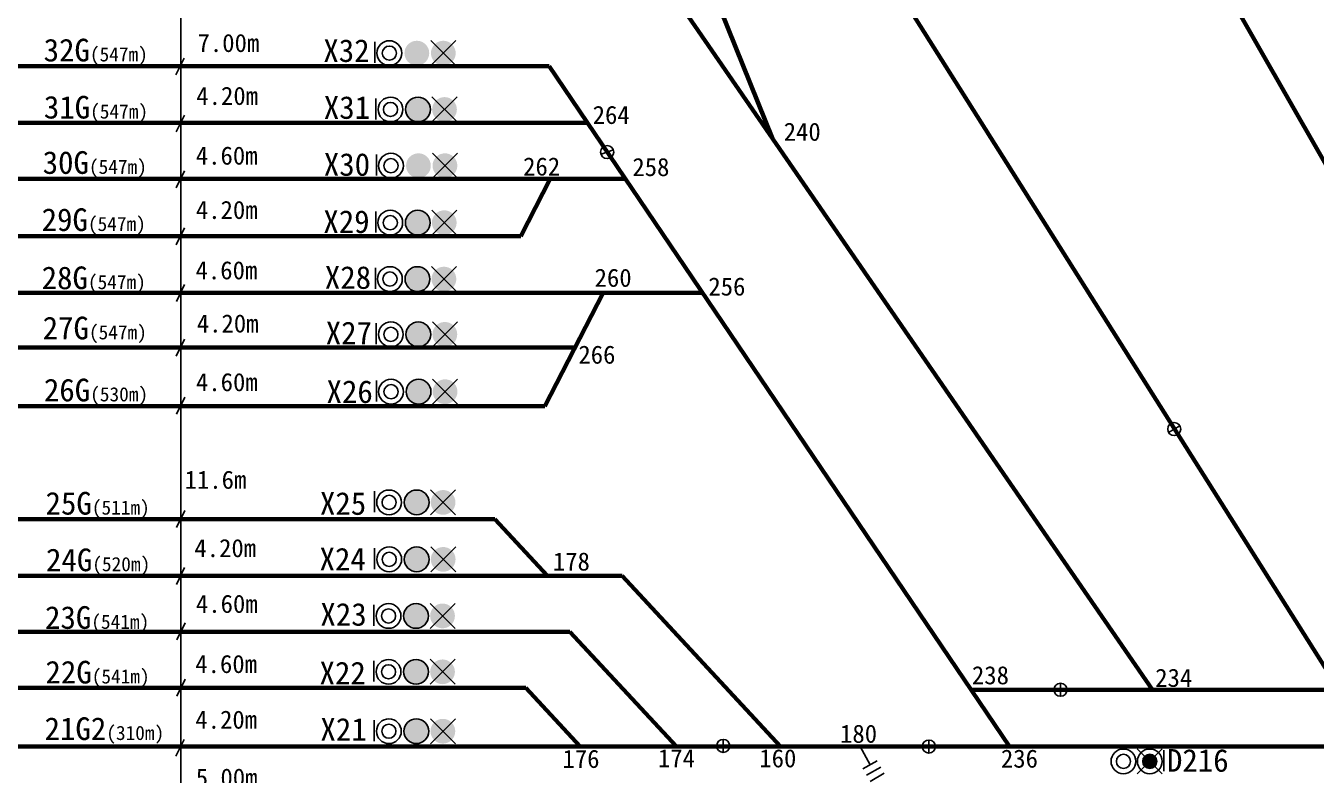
# Model space of a CAD drawing. Header units: millimetres. Extents: x -17381 to -15684, y 1883 to 2345.
# Drawn here: x -17165.2 to -17108.4, y 1957.3 to 1990.3 of the extents above; entities that cross this region are included whole.
import ezdxf

# ---------------------------------------------------------------- set-up
doc = ezdxf.new("R2010")
doc.units = ezdxf.units.MM
doc.layers.add('1', color=1, linetype='Continuous')
doc.layers.add('站台', color=7, linetype='Continuous')
doc.styles.get("Standard").update_dxf_attribs({"font": 'SimSun.ttf'})
doc.styles.add('宋体', font='SimSun.ttf')

# ---------------------------------------------------------------- blocks, each defined once
blk = doc.blocks.new('qxjyj')
at = {"layer": '1', "color": 1}
blk.add_line((0, 1.6), (0, -1.6), dxfattribs=at)
blk.add_circle((-0.01, 0), 1.6, dxfattribs=at)

msp = doc.modelspace()

# ---------------------------------------------------------------- hatches: boundary and pattern name
at = {"lineweight": -3}
for points in [[(-17148.55, 1989.102, 1), (-17147.458, 1989.102, 1)], [(-17148.498, 1986.617, 1), (-17147.406, 1986.617, 1)], [(-17148.479, 1984.138, 1), (-17147.387, 1984.138, 1)], [(-17148.509, 1981.625, 1), (-17147.417, 1981.625, 1)], [(-17148.524, 1979.138, 1), (-17147.432, 1979.138, 1)], [(-17148.483, 1976.7, 1), (-17147.391, 1976.7, 1)], [(-17148.474, 1974.171, 1), (-17147.382, 1974.171, 1)], [(-17148.56, 1969.29, 1), (-17147.468, 1969.29, 1)], [(-17148.556, 1966.777, 1), (-17147.464, 1966.777, 1)], [(-17148.585, 1964.283, 1), (-17147.493, 1964.283, 1)], [(-17148.585, 1961.819, 1), (-17147.493, 1961.819, 1)], [(-17148.57, 1959.199, 1), (-17147.478, 1959.199, 1)]]:
    msp.add_hatch(color=2, dxfattribs=at).paths.add_polyline_path(points)
h = msp.add_hatch(color=1, dxfattribs=at)
h.paths.add_polyline_path([(-17147.223, 1988.716, -0.198912), (-17147.383, 1989.102, -0.198912), (-17147.223, 1989.488), (-17146.837, 1989.102)])
h.paths.add_polyline_path([(-17147.223, 1988.716), (-17146.837, 1989.102), (-17146.45, 1988.716, -0.414214)])
h.paths.add_polyline_path([(-17146.45, 1988.716), (-17146.837, 1989.102), (-17146.45, 1989.488, -0.198912), (-17146.291, 1989.102, -0.198912)])
h.paths.add_polyline_path([(-17146.45, 1989.488), (-17146.837, 1989.102), (-17147.223, 1989.488, -0.414214)])
h = msp.add_hatch(color=1, dxfattribs=at)
h.paths.add_polyline_path([(-17147.171, 1987.003, 0.198912), (-17147.331, 1986.617, 0.198912), (-17147.171, 1986.231), (-17146.785, 1986.617)])
h.paths.add_polyline_path([(-17147.171, 1987.003), (-17146.785, 1986.617), (-17146.398, 1987.003, 0.414214)])
h.paths.add_polyline_path([(-17146.398, 1987.003), (-17146.785, 1986.617), (-17146.398, 1986.231, 0.198912), (-17146.239, 1986.617, 0.198912)])
h.paths.add_polyline_path([(-17146.398, 1986.231), (-17146.785, 1986.617), (-17147.171, 1986.231, 0.414214)])
h = msp.add_hatch(color=1, dxfattribs=at)
h.paths.add_polyline_path([(-17147.171, 1986.231, -0.198912), (-17147.331, 1986.617, -0.198912), (-17147.171, 1987.003), (-17146.785, 1986.617)])
h.paths.add_polyline_path([(-17147.171, 1986.231), (-17146.785, 1986.617), (-17146.398, 1986.231, -0.414214)])
h.paths.add_polyline_path([(-17146.398, 1986.231), (-17146.785, 1986.617), (-17146.398, 1987.003, -0.198912), (-17146.239, 1986.617, -0.198912)])
h.paths.add_polyline_path([(-17146.398, 1987.003), (-17146.785, 1986.617), (-17147.171, 1987.003, -0.414214)])
h = msp.add_hatch(color=1, dxfattribs=at)
h.paths.add_polyline_path([(-17147.152, 1983.752, -0.198912), (-17147.312, 1984.138, -0.198912), (-17147.152, 1984.524), (-17146.766, 1984.138)])
h.paths.add_polyline_path([(-17147.152, 1983.752), (-17146.766, 1984.138), (-17146.38, 1983.752, -0.414214)])
h.paths.add_polyline_path([(-17146.38, 1983.752), (-17146.766, 1984.138), (-17146.38, 1984.524, -0.198912), (-17146.22, 1984.138, -0.198912)])
h.paths.add_polyline_path([(-17146.38, 1984.524), (-17146.766, 1984.138), (-17147.152, 1984.524, -0.414214)])
h = msp.add_hatch(color=1, dxfattribs=at)
h.paths.add_polyline_path([(-17147.182, 1982.011, 0.198912), (-17147.342, 1981.625, 0.198912), (-17147.182, 1981.239), (-17146.796, 1981.625)])
h.paths.add_polyline_path([(-17147.182, 1982.011), (-17146.796, 1981.625), (-17146.41, 1982.011, 0.414214)])
h.paths.add_polyline_path([(-17146.41, 1982.011), (-17146.796, 1981.625), (-17146.41, 1981.239, 0.198912), (-17146.25, 1981.625, 0.198912)])
h.paths.add_polyline_path([(-17146.41, 1981.239), (-17146.796, 1981.625), (-17147.182, 1981.239, 0.414214)])
h = msp.add_hatch(color=1, dxfattribs=at)
h.paths.add_polyline_path([(-17147.182, 1981.239, -0.198912), (-17147.342, 1981.625, -0.198912), (-17147.182, 1982.011), (-17146.796, 1981.625)])
h.paths.add_polyline_path([(-17147.182, 1981.239), (-17146.796, 1981.625), (-17146.41, 1981.239, -0.414214)])
h.paths.add_polyline_path([(-17146.41, 1981.239), (-17146.796, 1981.625), (-17146.41, 1982.011, -0.198912), (-17146.25, 1981.625, -0.198912)])
h.paths.add_polyline_path([(-17146.41, 1982.011), (-17146.796, 1981.625), (-17147.182, 1982.011, -0.414214)])
h = msp.add_hatch(color=1, dxfattribs=at)
h.paths.add_polyline_path([(-17147.196, 1979.524, 0.198912), (-17147.356, 1979.138, 0.198912), (-17147.196, 1978.752), (-17146.81, 1979.138)])
h.paths.add_polyline_path([(-17147.196, 1979.524), (-17146.81, 1979.138), (-17146.424, 1979.524, 0.414214)])
h.paths.add_polyline_path([(-17146.424, 1979.524), (-17146.81, 1979.138), (-17146.424, 1978.752, 0.198912), (-17146.264, 1979.138, 0.198912)])
h.paths.add_polyline_path([(-17146.424, 1978.752), (-17146.81, 1979.138), (-17147.196, 1978.752, 0.414214)])
h = msp.add_hatch(color=1, dxfattribs=at)
h.paths.add_polyline_path([(-17147.196, 1978.752, -0.198912), (-17147.356, 1979.138, -0.198912), (-17147.196, 1979.524), (-17146.81, 1979.138)])
h.paths.add_polyline_path([(-17147.196, 1978.752), (-17146.81, 1979.138), (-17146.424, 1978.752, -0.414214)])
h.paths.add_polyline_path([(-17146.424, 1978.752), (-17146.81, 1979.138), (-17146.424, 1979.524, -0.198912), (-17146.264, 1979.138, -0.198912)])
h.paths.add_polyline_path([(-17146.424, 1979.524), (-17146.81, 1979.138), (-17147.196, 1979.524, -0.414214)])
h = msp.add_hatch(color=1, dxfattribs=at)
h.paths.add_polyline_path([(-17147.156, 1977.086, 0.198912), (-17147.316, 1976.7, 0.198912), (-17147.156, 1976.314), (-17146.77, 1976.7)])
h.paths.add_polyline_path([(-17147.156, 1977.086), (-17146.77, 1976.7), (-17146.383, 1977.086, 0.414214)])
h.paths.add_polyline_path([(-17146.383, 1977.086), (-17146.77, 1976.7), (-17146.383, 1976.314, 0.198912), (-17146.224, 1976.7, 0.198912)])
h.paths.add_polyline_path([(-17146.383, 1976.314), (-17146.77, 1976.7), (-17147.156, 1976.314, 0.414214)])
h = msp.add_hatch(color=1, dxfattribs=at)
h.paths.add_polyline_path([(-17147.156, 1976.314, -0.198912), (-17147.316, 1976.7, -0.198912), (-17147.156, 1977.086), (-17146.77, 1976.7)])
h.paths.add_polyline_path([(-17147.156, 1976.314), (-17146.77, 1976.7), (-17146.383, 1976.314, -0.414214)])
h.paths.add_polyline_path([(-17146.383, 1976.314), (-17146.77, 1976.7), (-17146.383, 1977.086, -0.198912), (-17146.224, 1976.7, -0.198912)])
h.paths.add_polyline_path([(-17146.383, 1977.086), (-17146.77, 1976.7), (-17147.156, 1977.086, -0.414214)])
h = msp.add_hatch(color=1, dxfattribs=at)
h.paths.add_polyline_path([(-17147.147, 1974.558, 0.198912), (-17147.307, 1974.171, 0.198912), (-17147.147, 1973.785), (-17146.761, 1974.171)])
h.paths.add_polyline_path([(-17147.147, 1974.558), (-17146.761, 1974.171), (-17146.375, 1974.558, 0.414214)])
h.paths.add_polyline_path([(-17146.375, 1974.558), (-17146.761, 1974.171), (-17146.375, 1973.785, 0.198912), (-17146.215, 1974.171, 0.198912)])
h.paths.add_polyline_path([(-17146.375, 1973.785), (-17146.761, 1974.171), (-17147.147, 1973.785, 0.414214)])
h = msp.add_hatch(color=1, dxfattribs=at)
h.paths.add_polyline_path([(-17147.147, 1973.785, -0.198912), (-17147.307, 1974.171, -0.198912), (-17147.147, 1974.558), (-17146.761, 1974.171)])
h.paths.add_polyline_path([(-17147.147, 1973.785), (-17146.761, 1974.171), (-17146.375, 1973.785, -0.414214)])
h.paths.add_polyline_path([(-17146.375, 1973.785), (-17146.761, 1974.171), (-17146.375, 1974.558, -0.198912), (-17146.215, 1974.171, -0.198912)])
h.paths.add_polyline_path([(-17146.375, 1974.558), (-17146.761, 1974.171), (-17147.147, 1974.558, -0.414214)])
h = msp.add_hatch(color=1, dxfattribs=at)
h.paths.add_polyline_path([(-17147.233, 1969.676, 0.198912), (-17147.393, 1969.29, 0.198912), (-17147.233, 1968.904), (-17146.847, 1969.29)])
h.paths.add_polyline_path([(-17147.233, 1969.676), (-17146.847, 1969.29), (-17146.461, 1969.676, 0.414214)])
h.paths.add_polyline_path([(-17146.461, 1969.676), (-17146.847, 1969.29), (-17146.461, 1968.904, 0.198912), (-17146.301, 1969.29, 0.198912)])
h.paths.add_polyline_path([(-17146.461, 1968.904), (-17146.847, 1969.29), (-17147.233, 1968.904, 0.414214)])
h = msp.add_hatch(color=1, dxfattribs=at)
h.paths.add_polyline_path([(-17147.233, 1968.904, -0.198912), (-17147.393, 1969.29, -0.198912), (-17147.233, 1969.676), (-17146.847, 1969.29)])
h.paths.add_polyline_path([(-17147.233, 1968.904), (-17146.847, 1969.29), (-17146.461, 1968.904, -0.414214)])
h.paths.add_polyline_path([(-17146.461, 1968.904), (-17146.847, 1969.29), (-17146.461, 1969.676, -0.198912), (-17146.301, 1969.29, -0.198912)])
h.paths.add_polyline_path([(-17146.461, 1969.676), (-17146.847, 1969.29), (-17147.233, 1969.676, -0.414214)])
h = msp.add_hatch(color=1, dxfattribs=at)
h.paths.add_polyline_path([(-17147.229, 1967.163, 0.198912), (-17147.389, 1966.777, 0.198912), (-17147.229, 1966.391), (-17146.843, 1966.777)])
h.paths.add_polyline_path([(-17147.229, 1967.163), (-17146.843, 1966.777), (-17146.457, 1967.163, 0.414214)])
h.paths.add_polyline_path([(-17146.457, 1967.163), (-17146.843, 1966.777), (-17146.457, 1966.391, 0.198912), (-17146.297, 1966.777, 0.198912)])
h.paths.add_polyline_path([(-17146.457, 1966.391), (-17146.843, 1966.777), (-17147.229, 1966.391, 0.414214)])
h = msp.add_hatch(color=1, dxfattribs=at)
h.paths.add_polyline_path([(-17147.229, 1966.391, -0.198912), (-17147.389, 1966.777, -0.198912), (-17147.229, 1967.163), (-17146.843, 1966.777)])
h.paths.add_polyline_path([(-17147.229, 1966.391), (-17146.843, 1966.777), (-17146.457, 1966.391, -0.414214)])
h.paths.add_polyline_path([(-17146.457, 1966.391), (-17146.843, 1966.777), (-17146.457, 1967.163, -0.198912), (-17146.297, 1966.777, -0.198912)])
h.paths.add_polyline_path([(-17146.457, 1967.163), (-17146.843, 1966.777), (-17147.229, 1967.163, -0.414214)])
h = msp.add_hatch(color=1, dxfattribs=at)
h.paths.add_polyline_path([(-17147.258, 1964.67, 0.198912), (-17147.418, 1964.283, 0.198912), (-17147.258, 1963.897), (-17146.872, 1964.283)])
h.paths.add_polyline_path([(-17147.258, 1964.67), (-17146.872, 1964.283), (-17146.486, 1964.67, 0.414214)])
h.paths.add_polyline_path([(-17146.486, 1964.67), (-17146.872, 1964.283), (-17146.486, 1963.897, 0.198912), (-17146.326, 1964.283, 0.198912)])
h.paths.add_polyline_path([(-17146.486, 1963.897), (-17146.872, 1964.283), (-17147.258, 1963.897, 0.414214)])
h = msp.add_hatch(color=1, dxfattribs=at)
h.paths.add_polyline_path([(-17147.258, 1963.897, -0.198912), (-17147.418, 1964.283, -0.198912), (-17147.258, 1964.67), (-17146.872, 1964.283)])
h.paths.add_polyline_path([(-17147.258, 1963.897), (-17146.872, 1964.283), (-17146.486, 1963.897, -0.414214)])
h.paths.add_polyline_path([(-17146.486, 1963.897), (-17146.872, 1964.283), (-17146.486, 1964.67, -0.198912), (-17146.326, 1964.283, -0.198912)])
h.paths.add_polyline_path([(-17146.486, 1964.67), (-17146.872, 1964.283), (-17147.258, 1964.67, -0.414214)])
h = msp.add_hatch(color=1, dxfattribs=at)
h.paths.add_polyline_path([(-17147.258, 1962.205, 0.198912), (-17147.418, 1961.819, 0.198912), (-17147.258, 1961.433), (-17146.872, 1961.819)])
h.paths.add_polyline_path([(-17147.258, 1962.205), (-17146.872, 1961.819), (-17146.486, 1962.205, 0.414214)])
h.paths.add_polyline_path([(-17146.486, 1962.205), (-17146.872, 1961.819), (-17146.486, 1961.433, 0.198912), (-17146.326, 1961.819, 0.198912)])
h.paths.add_polyline_path([(-17146.486, 1961.433), (-17146.872, 1961.819), (-17147.258, 1961.433, 0.414214)])
h = msp.add_hatch(color=1, dxfattribs=at)
h.paths.add_polyline_path([(-17147.258, 1961.433, -0.198912), (-17147.418, 1961.819, -0.198912), (-17147.258, 1962.205), (-17146.872, 1961.819)])
h.paths.add_polyline_path([(-17147.258, 1961.433), (-17146.872, 1961.819), (-17146.486, 1961.433, -0.414214)])
h.paths.add_polyline_path([(-17146.486, 1961.433), (-17146.872, 1961.819), (-17146.486, 1962.205, -0.198912), (-17146.326, 1961.819, -0.198912)])
h.paths.add_polyline_path([(-17146.486, 1962.205), (-17146.872, 1961.819), (-17147.258, 1962.205, -0.414214)])
h = msp.add_hatch(color=1, dxfattribs=at)
h.paths.add_polyline_path([(-17147.243, 1959.585, 0.198912), (-17147.403, 1959.199, 0.198912), (-17147.243, 1958.813), (-17146.857, 1959.199)])
h.paths.add_polyline_path([(-17147.243, 1959.585), (-17146.857, 1959.199), (-17146.47, 1959.585, 0.414214)])
h.paths.add_polyline_path([(-17146.47, 1959.585), (-17146.857, 1959.199), (-17146.47, 1958.813, 0.198912), (-17146.311, 1959.199, 0.198912)])
h.paths.add_polyline_path([(-17146.47, 1958.813), (-17146.857, 1959.199), (-17147.243, 1958.813, 0.414214)])
h = msp.add_hatch(color=1, dxfattribs=at)
h.paths.add_polyline_path([(-17147.243, 1958.813, -0.198912), (-17147.403, 1959.199, -0.198912), (-17147.243, 1959.585), (-17146.857, 1959.199)])
h.paths.add_polyline_path([(-17147.243, 1958.813), (-17146.857, 1959.199), (-17146.47, 1958.813, -0.414214)])
h.paths.add_polyline_path([(-17146.47, 1958.813), (-17146.857, 1959.199), (-17146.47, 1959.585, -0.198912), (-17146.311, 1959.199, -0.198912)])
h.paths.add_polyline_path([(-17146.47, 1959.585), (-17146.857, 1959.199), (-17147.243, 1959.585, -0.414214)])
h = msp.add_hatch(color=5, dxfattribs=at)
h.paths.add_polyline_path([(-17115.921, 1958.09), (-17115.7, 1957.869), (-17115.48, 1958.09, 0.414214)])
h.paths.add_polyline_path([(-17115.7, 1957.869), (-17115.921, 1958.09, 0.198912), (-17116.012, 1957.869, 0.198912), (-17115.921, 1957.648)])
h.paths.add_polyline_path([(-17115.7, 1957.869), (-17115.921, 1957.648, 0.414214), (-17115.48, 1957.648)])
h.paths.add_polyline_path([(-17115.48, 1958.09), (-17115.7, 1957.869), (-17115.48, 1957.648, 0.198912), (-17115.388, 1957.869, 0.198912)])

# ---------------------------------------------------------------- linework, layer by layer
for p, q in [((-17158.417, 2093.547), (-17158.409, 1906.013)), ((-17149.859, 1988.667), (-17149.859, 1989.593)), ((-17146.285, 1989.653), (-17147.388, 1988.55)), ((-17146.285, 1988.55), (-17147.388, 1989.653)), ((-17146.233, 1986.065), (-17147.336, 1987.169)), ((-17146.233, 1987.169), (-17147.336, 1986.065)), ((-17146.233, 1987.169), (-17147.336, 1986.065)), ((-17146.233, 1986.065), (-17147.336, 1987.169)), ((-17149.807, 1986.182), (-17149.807, 1987.108)), ((-17149.788, 1983.703), (-17149.788, 1984.629)), ((-17146.214, 1984.689), (-17147.317, 1983.586)), ((-17146.214, 1983.586), (-17147.317, 1984.689)), ((-17149.818, 1981.19), (-17149.818, 1982.116)), ((-17146.244, 1981.074), (-17147.347, 1982.177)), ((-17146.244, 1982.177), (-17147.347, 1981.074)), ((-17146.244, 1982.177), (-17147.347, 1981.074)), ((-17146.244, 1981.074), (-17147.347, 1982.177)), ((-17149.833, 1978.704), (-17149.833, 1979.629)), ((-17146.259, 1978.587), (-17147.362, 1979.69)), ((-17146.259, 1979.69), (-17147.362, 1978.587)), ((-17146.259, 1979.69), (-17147.362, 1978.587)), ((-17146.259, 1978.587), (-17147.362, 1979.69)), ((-17149.792, 1976.265), (-17149.792, 1977.191)), ((-17146.218, 1976.148), (-17147.321, 1977.251)), ((-17146.218, 1977.251), (-17147.321, 1976.148)), ((-17146.218, 1977.251), (-17147.321, 1976.148)), ((-17146.218, 1976.148), (-17147.321, 1977.251)), ((-17149.783, 1973.737), (-17149.783, 1974.662)), ((-17146.209, 1973.62), (-17147.312, 1974.723)), ((-17146.209, 1974.723), (-17147.312, 1973.62)), ((-17146.209, 1974.723), (-17147.312, 1973.62)), ((-17146.209, 1973.62), (-17147.312, 1974.723)), ((-17149.869, 1968.856), (-17149.869, 1969.781)), ((-17146.295, 1968.739), (-17147.399, 1969.842)), ((-17146.295, 1969.842), (-17147.399, 1968.739)), ((-17146.295, 1969.842), (-17147.399, 1968.739)), ((-17146.295, 1968.739), (-17147.399, 1969.842)), ((-17149.865, 1966.342), (-17149.865, 1967.267)), ((-17146.291, 1966.225), (-17147.394, 1967.328)), ((-17146.291, 1967.328), (-17147.394, 1966.225)), ((-17146.291, 1967.328), (-17147.394, 1966.225)), ((-17146.291, 1966.225), (-17147.394, 1967.328)), ((-17149.894, 1963.849), (-17149.894, 1964.774)), ((-17146.32, 1963.732), (-17147.423, 1964.835)), ((-17146.32, 1964.835), (-17147.423, 1963.732)), ((-17146.32, 1964.835), (-17147.423, 1963.732)), ((-17146.32, 1963.732), (-17147.423, 1964.835)), ((-17149.894, 1961.385), (-17149.894, 1962.31)), ((-17146.32, 1961.268), (-17147.423, 1962.371)), ((-17146.32, 1962.371), (-17147.423, 1961.268)), ((-17146.32, 1962.371), (-17147.423, 1961.268)), ((-17146.32, 1961.268), (-17147.423, 1962.371)), ((-17149.879, 1958.764), (-17149.879, 1959.69)), ((-17146.305, 1958.647), (-17147.408, 1959.751)), ((-17146.305, 1959.751), (-17147.408, 1958.647)), ((-17146.305, 1959.751), (-17147.408, 1958.647)), ((-17146.305, 1958.647), (-17147.408, 1959.751)), ((-17116.252, 1957.318), (-17115.149, 1958.421)), ((-17116.252, 1958.421), (-17115.149, 1957.318)), ((-17115.078, 1957.434), (-17115.078, 1958.36)), ((-17127.716, 1957.9), (-17128.342, 1957.544)), ((-17128.184, 1957.266), (-17127.558, 1957.621)), ((-17127.4, 1957.343), (-17128.026, 1956.987))]:
    msp.add_line(p, q, dxfattribs=at)
at = {"color": 5, "lineweight": 60}
for p, q in [((-17132.323, 1985.339), (-17141.675, 2008.528)), ((-17114.168, 1995.081), (-17095.614, 1962.614)), ((-17119.632, 1961.027), (-17031.91, 1961.028))]:
    msp.add_line(p, q, dxfattribs=at)
at = {"color": 0}
for p, q in [((-17158.256, 1988.883), (-17158.619, 1988.139)), ((-17158.249, 1986.373), (-17158.612, 1985.628)), ((-17158.249, 1983.911), (-17158.612, 1983.167)), ((-17158.249, 1981.397), (-17158.612, 1980.653)), ((-17158.24, 1978.9), (-17158.603, 1978.156)), ((-17158.249, 1976.484), (-17158.612, 1975.739)), ((-17158.231, 1973.924), (-17158.594, 1973.179)), ((-17158.231, 1968.927), (-17158.594, 1968.182)), ((-17158.24, 1966.421), (-17158.603, 1965.676)), ((-17158.222, 1963.978), (-17158.585, 1963.234)), ((-17158.222, 1961.49), (-17158.585, 1960.745)), ((-17158.266, 1958.839), (-17158.63, 1958.095))]:
    msp.add_line(p, q, dxfattribs=at)
at = {"color": 124, "lineweight": -3}
for p, q in [((-17146.837, 1989.102), (-17146.837, 1989.102)), ((-17146.837, 1989.102), (-17146.837, 1989.102)), ((-17146.785, 1986.617), (-17146.785, 1986.617)), ((-17146.785, 1986.617), (-17146.785, 1986.617)), ((-17147.553, 1986.153), (-17147.553, 1986.153)), ((-17147.553, 1986.153), (-17147.553, 1986.153)), ((-17146.796, 1981.625), (-17146.796, 1981.625)), ((-17146.796, 1981.625), (-17146.796, 1981.625)), ((-17146.81, 1979.138), (-17146.81, 1979.138)), ((-17146.81, 1979.138), (-17146.81, 1979.138)), ((-17146.77, 1976.7), (-17146.77, 1976.7)), ((-17146.77, 1976.7), (-17146.77, 1976.7)), ((-17146.761, 1974.171), (-17146.761, 1974.171)), ((-17146.761, 1974.171), (-17146.761, 1974.171)), ((-17144.781, 1973.512), (-17144.781, 1973.512)), ((-17144.781, 1973.512), (-17144.781, 1973.512)), ((-17146.847, 1969.29), (-17146.847, 1969.29)), ((-17146.847, 1969.29), (-17146.847, 1969.29)), ((-17146.843, 1966.777), (-17146.843, 1966.777)), ((-17146.843, 1966.777), (-17146.843, 1966.777)), ((-17146.872, 1964.283), (-17146.872, 1964.283)), ((-17146.872, 1964.283), (-17146.872, 1964.283)), ((-17146.872, 1961.819), (-17146.872, 1961.819)), ((-17146.872, 1961.819), (-17146.872, 1961.819)), ((-17146.857, 1959.199), (-17146.857, 1959.199)), ((-17146.857, 1959.199), (-17146.857, 1959.199)), ((-17115.7, 1957.869), (-17115.7, 1957.869)), ((-17115.7, 1957.869), (-17115.7, 1957.869))]:
    msp.add_line(p, q, dxfattribs=at)
at = {"color": 6, "lineweight": 60}
for p, q in [((-17194.732, 1988.528), (-17142.179, 1988.528)), ((-17140.487, 1986.028), (-17195.815, 1986.028)), ((-17192.086, 1983.56), (-17138.817, 1983.56)), ((-17142.132, 1983.555), (-17143.427, 1981.028)), ((-17143.427, 1981.028), (-17194.401, 1981.028)), ((-17196.708, 1978.528), (-17135.411, 1978.528)), ((-17189.187, 1976.118), (-17141.035, 1976.118)), ((-17189.344, 1973.53), (-17142.367, 1973.53)), ((-17144.563, 1968.549), (-17196.843, 1968.549)), ((-17138.953, 1966.051), (-17199.105, 1966.051)), ((-17141.264, 1963.582), (-17201.341, 1963.582)), ((-17203.583, 1961.107), (-17143.195, 1961.107)), ((-17123.568, 1961.028), (-17119.632, 1961.027)), ((-17212.334, 1958.528), (-17036.617, 1958.528))]:
    msp.add_line(p, q, dxfattribs=at)
at = {"color": 6, "lineweight": -3}
msp.add_line((-17128.463, 1958.528), (-17128.026, 1957.724), dxfattribs=at)
at = {"color": 5, "lineweight": -3}
for p, q in [((-17116.252, 1958.421), (-17115.149, 1957.318)), ((-17116.252, 1957.318), (-17115.149, 1958.421))]:
    msp.add_line(p, q, dxfattribs=at)
at = {"lineweight": -3}
for centre, radius in [((-17149.216, 1989.102), 0.546), ((-17149.216, 1989.102), 0.312), ((-17149.164, 1986.617), 0.546), ((-17149.164, 1986.617), 0.312), ((-17149.145, 1984.138), 0.546), ((-17149.145, 1984.138), 0.312), ((-17149.175, 1981.625), 0.546), ((-17149.175, 1981.625), 0.312), ((-17149.19, 1979.138), 0.546), ((-17149.19, 1979.138), 0.312), ((-17149.149, 1976.7), 0.546), ((-17149.149, 1976.7), 0.312), ((-17149.141, 1974.171), 0.546), ((-17149.141, 1974.171), 0.312), ((-17149.227, 1969.29), 0.546), ((-17149.227, 1969.29), 0.312), ((-17149.222, 1966.777), 0.546), ((-17149.222, 1966.777), 0.312), ((-17149.251, 1964.283), 0.546), ((-17149.251, 1964.283), 0.312), ((-17149.251, 1961.819), 0.546), ((-17149.251, 1961.819), 0.312), ((-17149.236, 1959.199), 0.546), ((-17149.236, 1959.199), 0.312), ((-17116.861, 1957.869), 0.546), ((-17116.861, 1957.869), 0.312)]:
    msp.add_circle(centre, radius, dxfattribs=at)
at = {"color": 2, "lineweight": -3}
for centre in [(-17147.952, 1986.617), (-17147.963, 1981.625), (-17147.978, 1979.138), (-17147.937, 1976.7), (-17147.928, 1974.171), (-17148.014, 1969.29), (-17148.01, 1966.777), (-17148.039, 1964.283), (-17148.039, 1961.819), (-17148.024, 1959.199)]:
    msp.add_circle(centre, 0.546, dxfattribs=at)
at = {"color": 5, "lineweight": -3}
for radius in [0.546, 0.312]:
    msp.add_circle((-17115.7, 1957.869), radius, dxfattribs=at)
at = {"layer": '站台', "color": 5, "lineweight": 60}
for p, q in [((-17142.038, 2016.028), (-17107.359, 1961.028)), ((-17143.077, 2000.956), (-17115.586, 1961.031))]:
    msp.add_line(p, q, dxfattribs=at)
at = {"layer": '站台', "color": 6, "lineweight": 60}
for p, q in [((-17142.179, 1988.528), (-17121.876, 1958.528)), ((-17142.367, 1973.53), (-17139.793, 1978.528)), ((-17144.563, 1968.549), (-17142.249, 1966.051)), ((-17138.953, 1966.051), (-17131.971, 1958.528)), ((-17141.264, 1963.582), (-17136.562, 1958.527)), ((-17143.195, 1961.107), (-17140.81, 1958.531))]:
    msp.add_line(p, q, dxfattribs=at)

# ---------------------------------------------------------------- block references
at = {"color": 0}
for p, xscale, yscale, zscale, rotation in [((-17139.615, 1984.741), 0.1799999999995492, 0.1799999999995492, 0.1799999999995492, 109.5641144339584), ((-17114.624, 1972.523), 0.179999999999398, 0.179999999999398, 0.179999999999398, 120.3096124630547), ((-17119.632, 1961.027), 0.1799999999996984, 0.1799999999996984, 0.1799999999996984, 0.07014464790900053), ((-17134.499, 1958.552), 0.1799999999996984, 0.1799999999996984, 0.1799999999996984, 0.07014464790900053), ((-17125.432, 1958.524), 0.1799999999996984, 0.1799999999996984, 0.1799999999996984, 0.07014464790900053)]:
    msp.add_blockref('qxjyj', p, dxfattribs=dict(at, xscale=xscale, yscale=yscale, zscale=zscale, rotation=rotation))

# ---------------------------------------------------------------- texts
at = {"color": 124, "lineweight": -3, "style": '宋体'}
for s, insert, char_height, width, attachment_point in [('{\\C256;32G\\H0.625x;(547m)}', (-17164.453, 1989.736), 1, 3.62344, 1), ('{\\C256;31G\\H0.625x;(547m)}', (-17164.443, 1987.217), 1, 3.62344, 1), ('{\\C256;264}', (-17140.254, 1986.778), 0.8, 1.2532, 1), ('{\\C256;240}', (-17131.835, 1986.035), 0.8, 1.2532, 1), ('{\\C256;30G\\H0.625x;(547m)}', (-17164.496, 1984.777), 1, 3.62344, 1), ('{\\C256;262}', (-17143.32, 1984.503), 0.8, 1.2532, 1), ('{\\C256;258}', (-17138.504, 1984.48), 0.8, 1.2532, 1), ('{\\C256;29G\\H0.625x;(547m)}', (-17164.541, 1982.258), 1, 3.62344, 1), ('{\\C256;28G\\H0.625x;(547m)}', (-17164.541, 1979.694), 1, 3.62344, 1), ('{\\C256;27G\\H0.625x;(547m)}', (-17164.496, 1977.48), 1, 3.62344, 1), ('{\\C256;26G\\H0.625x;(530m)}', (-17164.441, 1974.745), 1, 3.62344, 1), ('{\\C256;25G\\H0.625x;(511m)}', (-17164.369, 1969.751), 1, 3.62344, 1), ('{\\C256;X25}', (-17150.234, 1969.742), 1, 1.49222, 3), ('{\\C256;24G\\H0.625x;(520m)}', (-17164.348, 1967.255), 1, 3.62344, 1), ('{\\C256;X24}', (-17150.253, 1967.288), 1, 1.49222, 3), ('{\\C256;23G\\H0.625x;(541m)}', (-17164.392, 1964.714), 1, 3.62344, 1), ('{\\C256;X23}', (-17150.215, 1964.852), 1, 1.49222, 3), ('{\\C256;22G\\H0.625x;(541m)}', (-17164.373, 1962.304), 1, 3.62344, 1), ('{\\C256;X22}', (-17150.253, 1962.265), 1, 1.49222, 3), ('{\\C256;234}', (-17115.461, 1961.956), 0.8, 1.2532, 1), ('{\\C256;21G2\\H0.625x;(310m)}', (-17164.412, 1959.812), 1, 3.62344, 1), ('{\\C256;X21}', (-17150.214, 1959.782), 1, 1.49222, 3), ('{\\C256;176}', (-17141.585, 1958.382), 0.8, 1.2532, 1), ('{\\C256;174}', (-17137.378, 1958.406), 0.8, 1.2532, 1), ('{\\C256;160}', (-17132.909, 1958.406), 0.8, 1.2532, 1), ('{\\C256;236}', (-17122.261, 1958.392), 0.8, 1.2532, 1), ('{\\C256;D216}', (-17114.944, 1958.411), 1, 1.49222, 1)]:
    msp.add_mtext(s, dxfattribs=dict(at, insert=insert, char_height=char_height, width=width, attachment_point=attachment_point))
at = {"lineweight": -3, "char_height": 0.8, "width": 2.6829, "attachment_point": 1, "style": '宋体'}
for s, insert in [('7.00m', (-17157.67, 1989.95)), ('4.20m', (-17157.724, 1987.619)), ('4.60m', (-17157.746, 1984.984)), ('4.20m', (-17157.744, 1982.589)), ('4.60m', (-17157.757, 1979.926)), ('4.20m', (-17157.703, 1977.581)), ('4.60m', (-17157.739, 1974.995)), ('11.6m', (-17158.24, 1970.69)), ('4.20m', (-17157.809, 1967.676)), ('4.60m', (-17157.741, 1965.218)), ('4.60m', (-17157.769, 1962.565)), ('4.20m', (-17157.767, 1960.11)), ('5.00m', (-17157.748, 1957.557))]:
    msp.add_mtext(s, dxfattribs=dict(at, insert=insert))
at = {"color": 124, "lineweight": -3, "char_height": 1, "width": 1.49222, "attachment_point": 3}
for s, insert in [('{\\C256;X32}', (-17150.086, 1989.712)), ('{\\C256;X31}', (-17150.064, 1987.204)), ('{\\C256;X30}', (-17150.064, 1984.692)), ('{\\C256;X29}', (-17150.085, 1982.172)), ('{\\C256;X28}', (-17150.02, 1979.708)), ('{\\C256;X27}', (-17149.979, 1977.263)), ('{\\C256;X26}', (-17149.944, 1974.673))]:
    msp.add_mtext(s, dxfattribs=dict(at, insert=insert))
at = {"color": 124, "lineweight": 60, "char_height": 0.8, "width": 1.2532, "attachment_point": 1, "style": '宋体'}
for s, insert in [('{\\C256;260}', (-17140.169, 1979.596)), ('{\\C256;256}', (-17135.155, 1979.211)), ('{\\C256;266}', (-17140.884, 1976.206)), ('{\\C256;238}', (-17123.54, 1962.069)), ('{\\C256;180}', (-17129.352, 1959.489))]:
    msp.add_mtext(s, dxfattribs=dict(at, insert=insert))
at = {"color": 124, "lineweight": 60, "insert": (-17142.01, 1967.084), "char_height": 0.8, "width": 1.2532, "attachment_point": 1}
msp.add_mtext('{\\C256;178}', dxfattribs=at)

doc.saveas('drawing.dxf')
